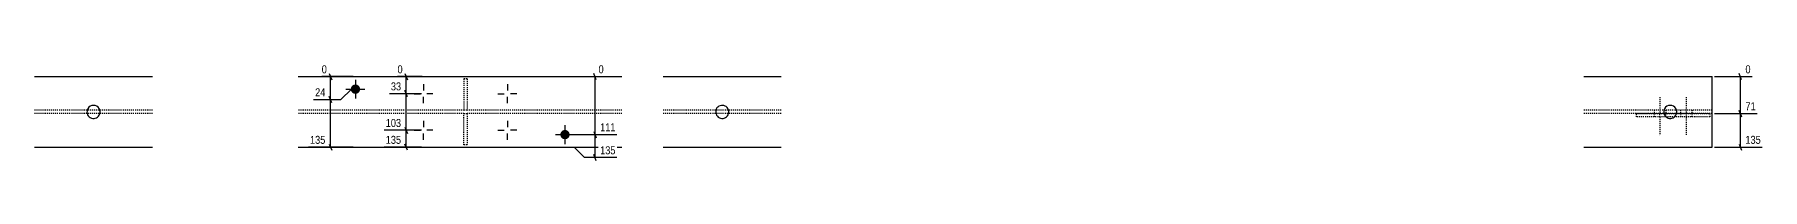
# Model space of a CAD drawing. Header units: millimetres. Extents: x 9 to 27136, y 6 to 1759.
# Drawn here: x 13702 to 17000, y 10 to 196 of the extents above; entities that cross this region are included whole.
import ezdxf

# ---------------------------------------------------------------- set-up
doc = ezdxf.new("R2010")
doc.units = ezdxf.units.MM
doc.linetypes.add('DXK_LINE_DOT2', pattern=[3.9198, 1.9599, -1.9599])
doc.layers.add('MÅLSÆTNING', color=7, linetype='Continuous')
doc.layers.add('STÅL', color=7, linetype='Continuous')
doc.styles.add('Arial Narrow', font='ARIALN.TTF', dxfattribs={"height": 0.2})

msp = doc.modelspace()

# ---------------------------------------------------------------- hatches: boundary and pattern name
at = {"layer": 'STÅL', "linetype": 'Continuous'}
for points in [[(14323, 146.6, -1), (14305, 146.6, -1)], [(14723, 59.6, -1), (14705, 59.6, -1)]]:
    msp.add_hatch(color=96, dxfattribs=at).paths.add_polyline_path(points)

# ---------------------------------------------------------------- linework, layer by layer
at = {"layer": 'MÅLSÆTNING', "color": 7, "linetype": 'Continuous'}
for p, q in [((14310, 170.6), (14249.7, 170.6)), ((14263.9, 176.6), (14268.7, 164.6)), ((14266.3, 126.6), (14266.3, 170.6)), ((14441.5, 170.6), (14394.4, 170.6)), ((14408.5, 176.6), (14413.3, 164.6)), ((14410.9, 137.9), (14410.9, 170.6)), ((14718.3, 170.6), (14787.9, 170.6)), ((14773.7, 164.6), (14768.9, 176.6)), ((14771.3, 59.6), (14771.3, 170.6)), ((16908, 170.6), (16979.9, 170.6)), ((16959.9, 164.6), (16955.1, 176.6)), ((16957.5, 99.8), (16957.5, 170.6)), ((14268.7, 120.6), (14263.9, 132.6)), ((14268.7, 120.6), (14263.9, 132.6)), ((14286.3, 126.6), (14306.3, 146.6)), ((14286.3, 126.6), (14306.3, 146.6)), ((14306.3, 146.6), (14310, 146.6)), ((14306.3, 146.6), (14310, 146.6)), ((14440, 137.9), (14378.8, 137.9)), ((14440, 137.9), (14378.8, 137.9)), ((14413.3, 131.9), (14408.5, 143.9)), ((14413.3, 131.9), (14408.5, 143.9)), ((14234.2, 126.6), (14286.3, 126.6)), ((14234.2, 126.6), (14286.3, 126.6)), ((14266.3, 35.6), (14266.3, 126.6)), ((16908, 99.8), (16989.6, 99.8)), ((16908, 99.8), (16989.6, 99.8)), ((16955.1, 105.8), (16959.9, 93.8)), ((16959.9, 93.8), (16955.1, 105.8)), ((16957.5, 35.6), (16957.5, 99.8)), ((14440, 67.9), (14369, 67.9)), ((14408.5, 73.9), (14413.3, 61.9)), ((14410.9, 35.6), (14410.9, 67.9)), ((14310, 35.6), (14224.4, 35.6)), ((14263.9, 41.6), (14268.7, 29.6)), ((14440, 35.6), (14369, 35.6)), ((14413.3, 29.6), (14408.5, 41.6)), ((14718, 59.6), (14813.2, 59.6)), ((14718, 59.6), (14813.2, 59.6)), ((14751.3, 15.6), (14731.3, 35.6)), ((14731.3, 35.6), (14753.2, 35.6)), ((14768.9, 65.6), (14773.7, 53.6)), ((14768.9, 65.6), (14773.7, 53.6)), ((14771.3, 15.6), (14771.3, 59.6)), ((16908, 35.6), (16999.4, 35.6)), ((16955.1, 41.6), (16959.9, 29.6)), ((14813.2, 15.6), (14751.3, 15.6)), ((14773.7, 9.6), (14768.9, 21.6))]:
    msp.add_line(p, q, dxfattribs=at)
at = {"layer": 'STÅL', "color": 2, "linetype": 'Continuous'}
for p, q in [((13701.6, 170.6), (13926.6, 170.6)), ((14205, 170.6), (14822.6, 170.6)), ((14901.6, 170.6), (15126.6, 170.6)), ((16659, 170.6), (16904, 170.6)), ((16904, 35.6), (16904, 170.6)), ((13701.6, 35.6), (13926.6, 35.6)), ((14205, 35.6), (14822.6, 35.6)), ((14901.6, 35.6), (15126.6, 35.6)), ((16659, 35.6), (16904, 35.6))]:
    msp.add_line(p, q, dxfattribs=at)
at = {"layer": 'STÅL', "color": 7, "linetype": 'DXK_LINE_DOT2'}
for p, q in [((14527, 166.4), (14521, 166.4)), ((14521, 166.4), (14521, 106.4)), ((14527, 166.4), (14527, 106.4)), ((13926.6, 106.4), (13701.6, 106.4)), ((13926.6, 99.8), (13701.6, 99.8)), ((14521, 106.4), (14205, 106.4)), ((14521, 99.8), (14205, 99.8)), ((14527, 106.4), (14521, 106.4)), ((14521, 39.8), (14521, 99.8)), ((14521, 99.8), (14527, 99.8)), ((14822.6, 106.4), (14527, 106.4)), ((14527, 99.8), (14527, 39.8)), ((14822.6, 99.8), (14527, 99.8)), ((15126.6, 106.4), (14901.6, 106.4)), ((15126.6, 99.8), (14901.6, 99.8)), ((16904, 106.4), (16659, 106.4)), ((16904, 99.8), (16659, 99.8)), ((16759, 99.8), (16899, 99.8)), ((16759, 93.8), (16759, 99.8)), ((16804, 93.8), (16804, 99.8)), ((16899, 99.8), (16899, 93.8)), ((16899, 93.8), (16759, 93.8)), ((14527, 39.8), (14521, 39.8))]:
    msp.add_line(p, q, dxfattribs=at)
at = {"layer": 'STÅL', "color": 96, "linetype": 'Continuous'}
for p, q in [((14296, 146.6), (14332, 146.6)), ((14314, 164.6), (14314, 128.6)), ((14426, 137.9), (14438, 137.9)), ((14444, 155.9), (14444, 143.9)), ((14462, 137.9), (14450.1, 137.9)), ((14586, 137.9), (14598, 137.9)), ((14604, 155.9), (14604, 143.9)), ((14622, 137.9), (14610.1, 137.9)), ((14444, 119.9), (14444, 131.9)), ((14604, 119.9), (14604, 131.9)), ((14426, 67.9), (14438, 67.9)), ((14444, 85.9), (14444, 73.9)), ((14462, 67.9), (14450.1, 67.9)), ((14586, 67.9), (14598, 67.9)), ((14604, 85.9), (14604, 73.9)), ((14622, 67.9), (14610.1, 67.9)), ((14714, 77.6), (14714, 41.6)), ((14444, 49.9), (14444, 61.9)), ((14604, 49.9), (14604, 61.9)), ((14696, 59.6), (14732, 59.6))]:
    msp.add_line(p, q, dxfattribs=at)
at = {"layer": 'STÅL', "color": 96, "linetype": 'DXK_LINE_DOT2'}
for p, q in [((16793, 106.4), (16793, 99.8)), ((16793, 99.8), (16793, 93.8)), ((16804, 131.4), (16804, 99.8)), ((16815, 106.4), (16815, 99.8)), ((16815, 99.8), (16815, 93.8)), ((16843, 106.4), (16843, 99.8)), ((16843, 99.8), (16843, 93.8)), ((16854, 131.4), (16854, 58.4)), ((16865, 106.4), (16865, 99.8)), ((16865, 99.8), (16865, 93.8)), ((16804, 93.8), (16804, 58.4))]:
    msp.add_line(p, q, dxfattribs=at)
at = {"layer": 'STÅL', "color": 2, "linetype": 'Continuous'}
for centre, start, end in [((13814.1, 103.1), 150.3737, 330.3737), ((13814.1, 103.1), 330.3737, 150.3737), ((15014.1, 103.1), 120.3737, 300.3737), ((15014.1, 103.1), 300.3737, 120.3737), ((16823.7, 103.1), 150.3737, 330.3737), ((16823.7, 103.1), 330.3737, 150.3737)]:
    msp.add_arc(centre, 12.5, start, end, dxfattribs=at)

# ---------------------------------------------------------------- next in the draw order: wipeouts: each hides what was drawn before it
at = {"color": 0, "linetype": 'Continuous'}
for points in [[(14262.7, 173.8), (14262.7, 196.2), (14246.5, 196.2), (14246.5, 173.8)], [(14407.3, 173.8), (14407.3, 196.2), (14391.2, 196.2), (14391.2, 173.8)], [(14791.1, 173.8), (14791.1, 196.2), (14774.9, 196.2), (14774.9, 173.8)], [(16980.2, 173.8), (16980.2, 196.2), (16964, 196.2), (16964, 173.8)], [(14259.8, 129.8), (14259.8, 152.2), (14233.9, 152.2), (14233.9, 129.8)], [(16989.9, 103), (16989.9, 125.4), (16964, 125.4), (16964, 103)], [(14404.4, 71.1), (14404.4, 93.5), (14368.7, 93.5), (14368.7, 71.1)], [(14813.5, 62.8), (14813.5, 85.2), (14777.9, 85.2), (14777.9, 62.8)], [(14259.8, 38.8), (14259.8, 61.2), (14224.1, 61.2), (14224.1, 38.8)], [(14813.5, 18.8), (14813.5, 41.2), (14777.9, 41.2), (14777.9, 18.8)], [(16999.7, 38.8), (16999.7, 61.2), (16964, 61.2), (16964, 38.8)]]:
    msp.add_wipeout(points, dxfattribs=at).dxf.layer = 'MÅLSÆTNING'

# ---------------------------------------------------------------- next in the draw order: texts
at = {"layer": 'MÅLSÆTNING', "color": 3, "linetype": 'Continuous', "style": 'Arial Narrow'}
for s, height, p in [('0', 15.3, (14249.7, 177)), ('0', 15.3, (14394.4, 177)), ('0', 15.3, (14778.1, 177)), ('0', 15.3, (16967.2, 177)), ('24', 15.27, (14237.1, 133)), ('71', 15.27, (16967.2, 106.2)), ('111', 15.27, (14781.1, 66)), ('135', 15.27, (14227.3, 42)), ('135', 15.27, (14781.1, 22)), ('135', 15.27, (16967.2, 42))]:
    msp.add_text(s, height=height, dxfattribs=at).set_placement(p)

# ---------------------------------------------------------------- next in the draw order: wipeouts: each hides what was drawn before it
at = {"color": 0, "linetype": 'Continuous'}
msp.add_wipeout([(14404.4, 38.8), (14404.4, 61.2), (14368.7, 61.2), (14368.7, 38.8)], dxfattribs=at).dxf.layer = 'MÅLSÆTNING'

# ---------------------------------------------------------------- next in the draw order: linework, layer by layer
at = {"layer": 'MÅLSÆTNING', "color": 7, "linetype": 'Continuous'}
for p, q in [((14410.9, 67.9), (14410.9, 137.9)), ((14440, 67.9), (14369, 67.9)), ((14408.5, 73.9), (14413.3, 61.9))]:
    msp.add_line(p, q, dxfattribs=at)

# ---------------------------------------------------------------- next in the draw order: texts
at = {"layer": 'MÅLSÆTNING', "color": 3, "linetype": 'Continuous', "style": 'Arial Narrow'}
for s, p in [('103', (14371.9, 74.3)), ('135', (14371.9, 42))]:
    msp.add_text(s, height=15.27, dxfattribs=at).set_placement(p)

# ---------------------------------------------------------------- next in the draw order: wipeouts: each hides what was drawn before it
at = {"color": 0, "linetype": 'Continuous'}
msp.add_wipeout([(14404.4, 141.1), (14404.4, 163.5), (14378.5, 163.5), (14378.5, 141.1)], dxfattribs=at).dxf.layer = 'MÅLSÆTNING'

# ---------------------------------------------------------------- next in the draw order: texts
at = {"layer": 'MÅLSÆTNING', "color": 3, "linetype": 'Continuous', "style": 'Arial Narrow'}
msp.add_text('33', height=15.27, dxfattribs=at).set_placement((14381.7, 144.3))

doc.saveas('drawing.dxf')
